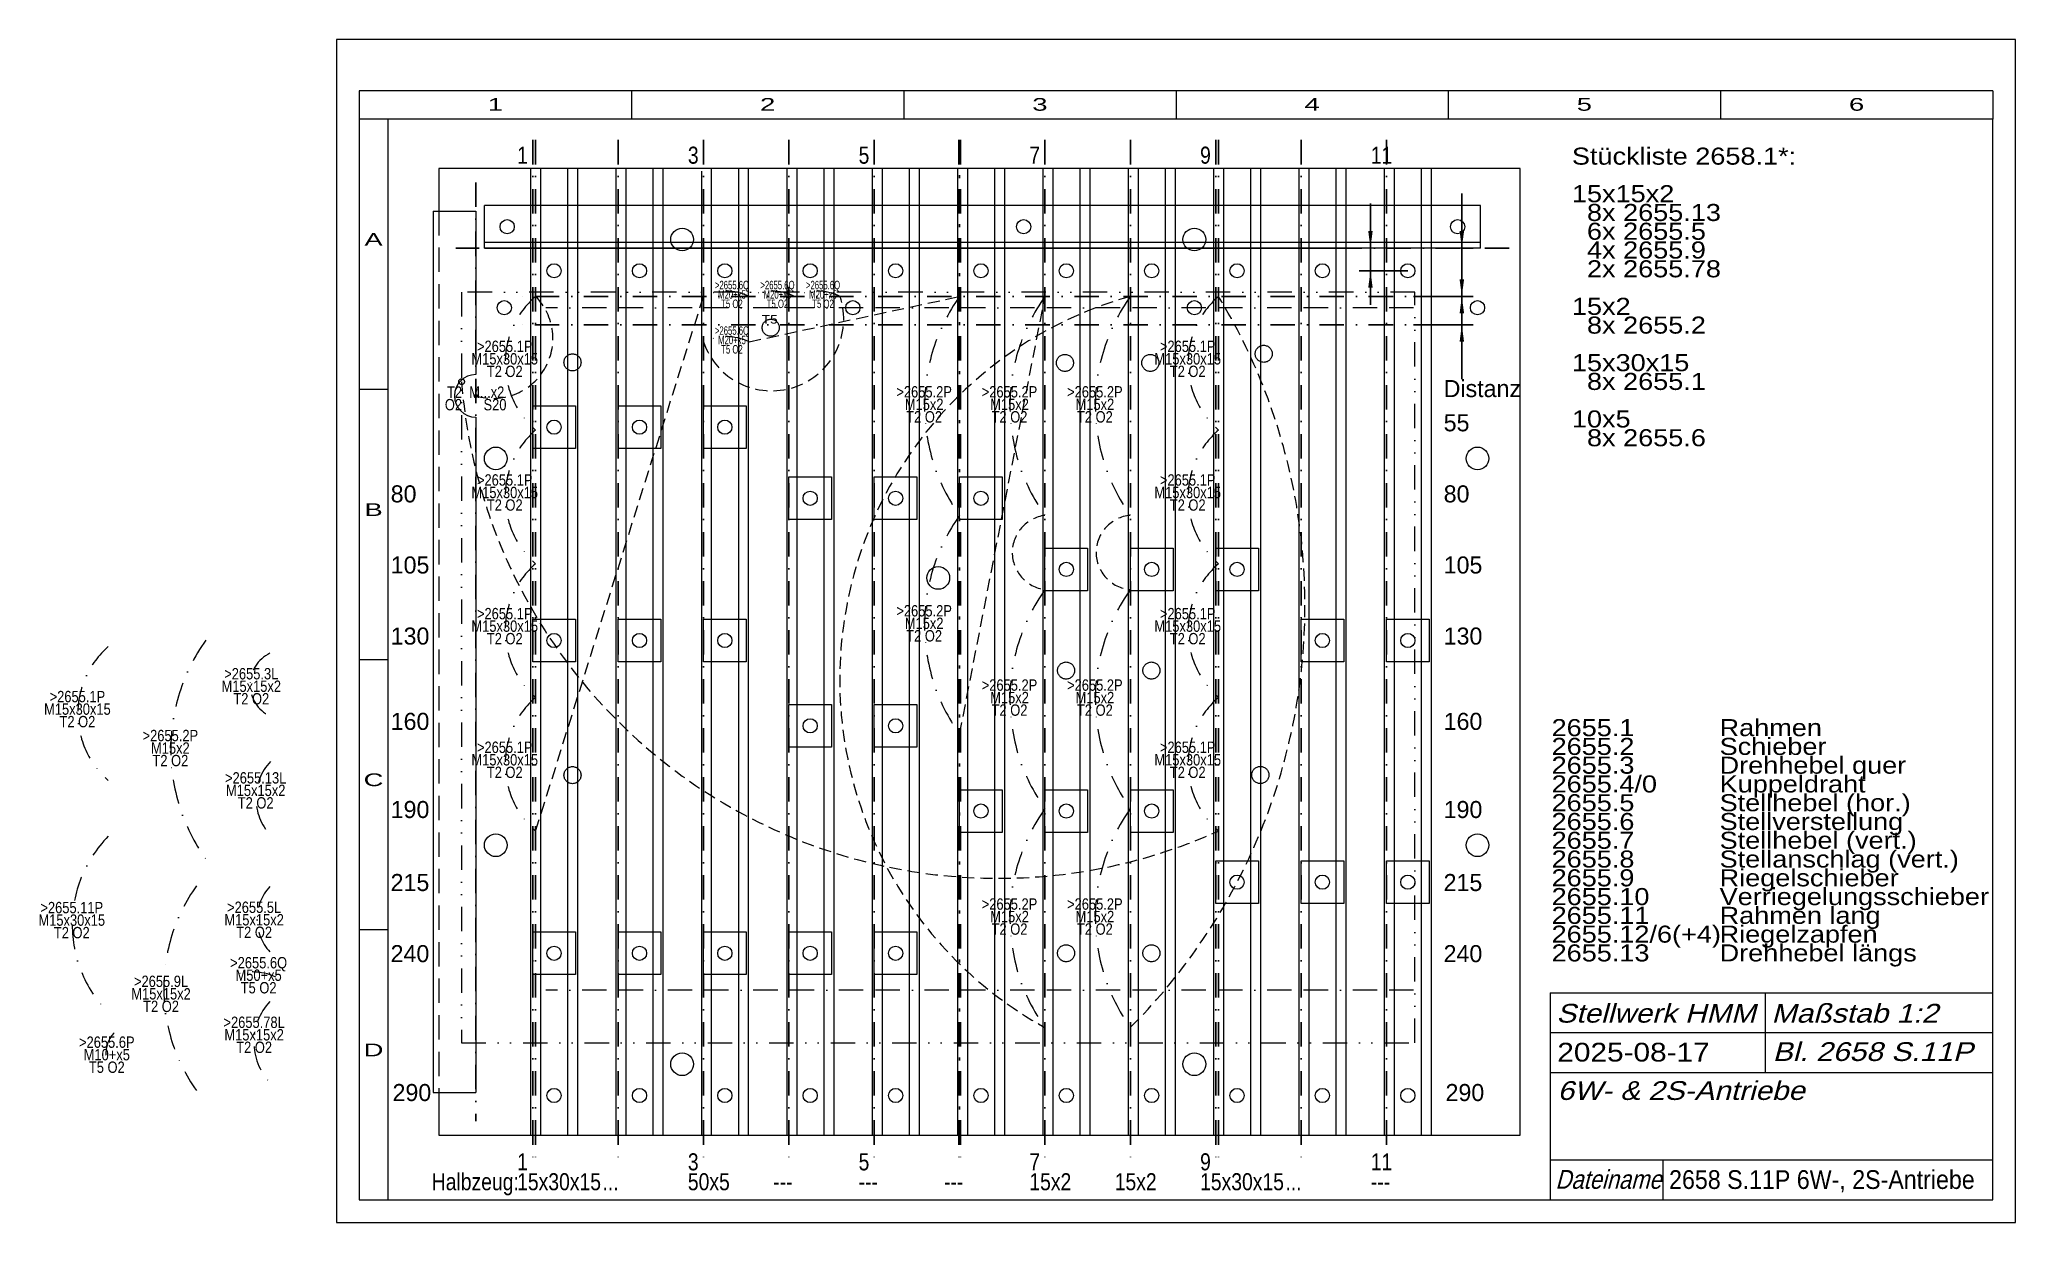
# Model space of a CAD drawing. Extents: x -102 to 592, y 2 to 418.
import ezdxf
from ezdxf.enums import TextEntityAlignment as Align

# ---------------------------------------------------------------- set-up
doc = ezdxf.new("R2010")
doc.units = 0
doc.header["$LTSCALE"] = 17.136142
for name, pattern in [('BORDER', [1.75, 0.5, -0.25, 0.5, -0.25, 0, -0.25]), ('DASHDOT', [1, 0.5, -0.25, 0, -0.25]), ('DASHED', [0.75, 0.5, -0.25]), ('DIVIDE', [1.25, 0.5, -0.25, 0, -0.25, 0, -0.25]), ('HIDDEN', [0.375, 0.25, -0.125]), ('PHANTOM', [2.5, 1.25, -0.25, 0.25, -0.25, 0.25, -0.25])]:
    doc.linetypes.add(name, pattern=pattern)
for name, color, linetype, lineweight in [('2655___ W-_ GSP-_ SIGNAL-ANTRIEB', 230, 'CONTINUOUS', 13), ('2658_11P', 34, 'CONTINUOUS', 13), ('_TEMP', 7, 'CONTINUOUS', 50), ('BEMASSUNG', 7, 'CONTINUOUS', 25), ('BESCHRIFTUNG', 7, 'CONTINUOUS', 25), ('KONSTRUKTION', 7, 'CONTINUOUS', 0), ('MASSGRENZEN', 172, 'CONTINUOUS', 25), ('MASSLINIEN', 172, 'CONTINUOUS', 25), ('MASSTEXTE', 212, 'CONTINUOUS', 25), ('MITTELLINIEN', 5, 'DASHDOT', 25), ('PFADE', 7, 'CONTINUOUS', 0), ('STANDARD', 7, 'CONTINUOUS', 0)]:
    doc.layers.add(name, color=color, linetype=linetype, lineweight=lineweight)
doc.styles.add('Arial', font='arial.ttf')

# ---------------------------------------------------------------- blocks, each defined once
blk = doc.blocks.new('D305915648')
at = {"layer": 'MASSGRENZEN'}
for points in [[(365.33, 344.67), (364.55, 350.61), (366.11, 350.61)], [(365.33, 336.67), (366.11, 330.72), (364.55, 330.72)]]:
    blk.add_solid(points, dxfattribs=at)
at = {"layer": 'MASSLINIEN', "color": 172}
for p, q in [((365.33, 344.67), (365.33, 360.27)), ((53.95, 344.67), (361.33, 344.67)), ((365.33, 336.67), (365.33, 344.67)), ((378.45, 336.67), (361.33, 336.67)), ((365.33, 336.67), (365.33, 324.68))]:
    blk.add_line(p, q, dxfattribs=at)
blk = doc.blocks.new('D305915904')
at = {"layer": 'MASSGRENZEN'}
for points in [[(397.44, 344.67), (396.66, 350.61), (398.23, 350.61)], [(397.44, 327.67), (398.23, 321.72), (396.66, 321.72)]]:
    blk.add_solid(points, dxfattribs=at)
at = {"layer": 'MASSLINIEN', "color": 172}
for p, q in [((397.44, 344.67), (397.44, 363.8)), ((397.44, 344.67), (397.44, 327.67)), ((397.44, 344.67), (401.44, 344.67)), ((380.5, 327.67), (401.44, 327.67)), ((397.44, 327.67), (397.44, 315.68))]:
    blk.add_line(p, q, dxfattribs=at)
blk = doc.blocks.new('D305916160')
at = {"layer": 'MASSGRENZEN'}
for points in [[(397.44, 327.67), (396.66, 333.61), (398.23, 333.61)], [(397.44, 317.67), (398.23, 311.72), (396.66, 311.72)]]:
    blk.add_solid(points, dxfattribs=at)
at = {"layer": 'MASSLINIEN', "color": 172}
for p, q in [((397.44, 327.67), (397.44, 339.65)), ((380.5, 327.67), (401.44, 327.67)), ((397.44, 327.67), (397.44, 317.67)), ((380.5, 317.67), (401.44, 317.67)), ((397.44, 317.67), (397.44, 298.53))]:
    blk.add_line(p, q, dxfattribs=at)

msp = doc.modelspace()

# ---------------------------------------------------------------- linework, layer by layer
at = {"layer": '2655___ W-_ GSP-_ SIGNAL-ANTRIEB', "linetype": 'DASHDOT'}
for centre, radius, start, end in [((-57.72, 180.99), 31.19, 131.09994, 228.90006), ((10.13, 168.29), 66.37, 144.54537, 215.45463), ((-16.22, 191.15), 12.16, 115.24459, 244.75541), ((-7.3, 151.16), 19.03, 136.91439, 223.08561), ((-46.6, 106.8), 44.28, 135.56434, 224.43566), ((3.34, 84.37), 62.06, 144.54537, 215.45463), ((-9.11, 108.66), 16.84, 136.91439, 223.08561), ((-27.39, 71.78), 18.33, 64.11621, 115.88379), ((-6.17, 65.47), 20.86, 136.92676, 223.09798), ((-68.42, 61.47), 10.61, 136.91439, 223.08561)]:
    msp.add_arc(centre, radius, start, end, dxfattribs=at)
at = {"layer": '2658_11P', "linetype": 'HIDDEN'}
for p, q in [((71.95, 139.67), (130.95, 327.67)), ((146.95, 311.67), (220.95, 327.67)), ((220.95, 173.67), (250.95, 327.67))]:
    msp.add_line(p, q, dxfattribs=at)
at = {"layer": '2658_11P', "linetype": 'PHANTOM'}
for centre, radius in [((154.58, 316.65), 3), ((84.92, 304.46), 3), ((257.97, 304.28), 3), ((287.97, 304.28), 3), ((327.83, 307.47), 3), ((45.95, 297.67), 1), ((50.95, 292.67), 0.5), ((258.37, 196.1), 3), ((288.37, 196.1), 3), ((84.92, 159.31), 3), ((326.63, 159.37), 3), ((258.37, 96.7), 3), ((288.37, 96.7), 3)]:
    msp.add_circle(centre, radius, dxfattribs=at)
at = {"layer": '2658_11P', "linetype": 'HIDDEN'}
for centre, radius, start, end in [((56.96, 312.86), 21.07, 253.41798, 404.65451), ((154.92, 319.76), 25.3, 198.66142, 378.20847), ((318.75, 192.95), 139.92, 105.67292, 241.01689), ((132.31, 218.9), 210, 315.05603, 391.19429), ((234.44, 312.09), 189.05, 184.37666, 294.20399), ((252.62, 237.61), 13.16, 97.27407, 262.72593), ((282.04, 237.61), 13.1, 94.78258, 265.21742)]:
    msp.add_arc(centre, radius, start, end, dxfattribs=at)
at = {"layer": '2658_11P', "linetype": 'DASHDOT'}
for centre, radius, start, end in [((92.45, 304.17), 31.19, 131.09994, 228.90006), ((138.95, 311.18), 18.33, 64.11621, 115.88379), ((154.95, 311.18), 18.33, 64.11621, 115.88379), ((170.95, 311.18), 18.33, 64.11621, 115.88379), ((275.01, 289.17), 66.37, 144.54537, 215.45463), ((305.01, 289.17), 66.37, 144.54537, 215.45463), ((335.01, 289.17), 66.37, 144.54537, 215.45463), ((332.45, 304.17), 31.19, 131.09994, 228.90006), ((138.95, 295.18), 18.33, 64.11621, 115.88379), ((92.45, 257.17), 31.19, 131.09994, 228.90006), ((332.45, 257.17), 31.19, 131.09994, 228.90006), ((275.01, 212.17), 66.37, 144.54537, 215.45463), ((92.45, 210.17), 31.19, 131.09994, 228.90006), ((332.45, 210.17), 31.19, 131.09994, 228.90006), ((305.01, 186.05), 66.37, 144.54537, 215.45463), ((335.01, 186.05), 66.37, 144.54537, 215.45463), ((92.45, 163.17), 31.19, 131.09994, 228.90006), ((332.45, 163.17), 31.19, 131.09994, 228.90006), ((305.01, 109.05), 66.37, 144.54537, 215.45463), ((335.01, 109.05), 66.37, 144.54537, 215.45463)]:
    msp.add_arc(centre, radius, start, end, dxfattribs=at)
at = {"layer": '_TEMP', "lineweight": 0}
for p, q in [((428.44, 82.8), (583.83, 82.8)), ((428.44, 82.8), (428.44, 10)), ((504.04, 82.8), (504.04, 54.8)), ((428.44, 68.8), (583.83, 68.8)), ((428.44, 54.8), (583.83, 54.8)), ((428.44, 24), (583.83, 24)), ((468.04, 24), (468.04, 10))]:
    msp.add_line(p, q, dxfattribs=at)
at = {"layer": 'KONSTRUKTION', "color": 8}
for p, q in [((417.95, 372.67), (37.95, 372.67)), ((37.95, 372.67), (37.95, 357.67)), ((70.2, 372.67), (70.2, 32.67)), ((73.7, 372.67), (73.7, 32.67)), ((83.2, 372.67), (83.2, 32.67)), ((86.7, 372.67), (86.7, 32.67)), ((100.2, 372.67), (100.2, 32.67)), ((103.7, 372.67), (103.7, 32.67)), ((113.2, 372.67), (113.2, 32.67)), ((116.7, 372.67), (116.7, 32.67)), ((130.2, 371.67), (130.2, 32.67)), ((133.7, 372.67), (133.7, 32.67)), ((143.2, 372.67), (143.2, 32.67)), ((146.7, 372.67), (146.7, 32.67)), ((160.2, 372.67), (160.2, 32.67)), ((163.7, 372.67), (163.7, 32.67)), ((173.2, 372.67), (173.2, 32.67)), ((176.7, 372.67), (176.7, 32.67)), ((190.2, 372.67), (190.2, 32.67)), ((193.7, 372.67), (193.7, 32.67)), ((203.2, 372.67), (203.2, 32.67)), ((206.7, 372.67), (206.7, 32.67)), ((220.2, 372.67), (220.2, 32.67)), ((223.7, 372.67), (223.7, 32.67)), ((233.2, 372.67), (233.2, 32.67)), ((236.7, 372.67), (236.7, 32.67)), ((250.2, 372.67), (250.2, 32.67)), ((253.7, 372.67), (253.7, 32.67)), ((263.2, 372.67), (263.2, 32.67)), ((266.7, 372.67), (266.7, 32.67)), ((280.2, 372.67), (280.2, 32.67)), ((283.7, 372.67), (283.7, 32.67)), ((293.2, 372.67), (293.2, 32.67)), ((296.7, 372.67), (296.7, 32.67)), ((310.2, 372.67), (310.2, 32.67)), ((313.7, 372.67), (313.7, 32.67)), ((323.2, 372.67), (323.2, 32.67)), ((326.7, 372.67), (326.7, 32.67)), ((340.2, 372.67), (340.2, 32.67)), ((343.7, 372.67), (343.7, 32.67)), ((353.2, 372.67), (353.2, 32.67)), ((356.7, 372.67), (356.7, 32.67)), ((370.2, 372.67), (370.2, 32.67)), ((373.7, 372.67), (373.7, 32.67)), ((383.2, 372.67), (383.2, 32.67)), ((386.7, 372.67), (386.7, 32.67)), ((417.95, 32.67), (417.95, 372.67)), ((35.95, 357.67), (35.95, 47.67)), ((35.95, 357.67), (50.95, 357.67)), ((50.95, 357.67), (50.95, 300.17)), ((403.95, 359.67), (53.95, 359.67)), ((53.95, 344.67), (53.95, 359.67)), ((403.95, 344.67), (403.95, 359.67)), ((403.95, 346.67), (53.95, 346.67)), ((403.95, 344.67), (53.95, 344.67)), ((50.95, 285.17), (50.95, 47.67)), ((35.95, 47.67), (50.95, 47.67)), ((37.95, 47.67), (37.95, 32.67)), ((37.95, 32.67), (417.95, 32.67))]:
    msp.add_line(p, q, dxfattribs=at)
at = {"layer": 'KONSTRUKTION', "color": 8, "linetype": 'DASHED'}
msp.add_line((37.95, 357.67), (37.95, 47.67), dxfattribs=at)
at = {"layer": 'KONSTRUKTION', "color": 8, "linetype": 'BORDER'}
for p, q in [((380.5, 323.67), (75.5, 323.67)), ((380.5, 83.67), (75.5, 83.67))]:
    msp.add_line(p, q, dxfattribs=at)
at = {"layer": 'KONSTRUKTION', "color": 252}
for p, q in [((70.95, 289.17), (85.95, 289.17)), ((70.95, 274.17), (70.95, 289.17)), ((85.95, 289.17), (85.95, 274.17)), ((100.95, 274.17), (100.95, 289.17)), ((100.95, 289.17), (115.95, 289.17)), ((115.95, 289.17), (115.95, 274.17)), ((130.95, 274.17), (130.95, 289.17)), ((130.95, 289.17), (145.95, 289.17)), ((145.95, 289.17), (145.95, 274.17)), ((85.95, 274.17), (70.95, 274.17)), ((115.95, 274.17), (100.95, 274.17)), ((145.95, 274.17), (130.95, 274.17)), ((160.95, 249.17), (160.95, 264.17)), ((160.95, 264.17), (175.95, 264.17)), ((175.95, 264.17), (175.95, 249.17)), ((190.95, 249.17), (190.95, 264.17)), ((190.95, 264.17), (205.95, 264.17)), ((205.95, 264.17), (205.95, 249.17)), ((220.95, 264.17), (235.95, 264.17)), ((220.95, 249.17), (220.95, 264.17)), ((235.95, 264.17), (235.95, 249.17)), ((175.95, 249.17), (160.95, 249.17)), ((205.95, 249.17), (190.95, 249.17)), ((235.95, 249.17), (220.95, 249.17)), ((250.95, 224.17), (250.95, 239.17)), ((250.95, 239.17), (265.95, 239.17)), ((265.95, 239.17), (265.95, 224.17)), ((280.95, 224.17), (280.95, 239.17)), ((280.95, 239.17), (295.95, 239.17)), ((295.95, 239.17), (295.95, 224.17)), ((310.95, 239.17), (325.95, 239.17)), ((310.95, 224.17), (310.95, 239.17)), ((325.95, 239.17), (325.95, 224.17)), ((265.95, 224.17), (250.95, 224.17)), ((295.95, 224.17), (280.95, 224.17)), ((325.95, 224.17), (310.95, 224.17)), ((70.95, 199.17), (70.95, 214.17)), ((70.95, 214.17), (85.95, 214.17)), ((85.95, 214.17), (85.95, 199.17)), ((100.95, 199.17), (100.95, 214.17)), ((100.95, 214.17), (115.95, 214.17)), ((115.95, 214.17), (115.95, 199.17)), ((130.95, 214.17), (145.95, 214.17)), ((130.95, 199.17), (130.95, 214.17)), ((145.95, 214.17), (145.95, 199.17)), ((340.95, 199.17), (340.95, 214.17)), ((340.95, 214.17), (355.95, 214.17)), ((355.95, 214.17), (355.95, 199.17)), ((370.95, 199.17), (370.95, 214.17)), ((370.95, 214.17), (385.95, 214.17)), ((385.95, 214.17), (385.95, 199.17)), ((85.95, 199.17), (70.95, 199.17)), ((115.95, 199.17), (100.95, 199.17)), ((145.95, 199.17), (130.95, 199.17)), ((355.95, 199.17), (340.95, 199.17)), ((385.95, 199.17), (370.95, 199.17)), ((160.95, 169.17), (160.95, 184.17)), ((160.95, 184.17), (175.95, 184.17)), ((175.95, 184.17), (175.95, 169.17)), ((190.95, 169.17), (190.95, 184.17)), ((190.95, 184.17), (205.95, 184.17)), ((205.95, 184.17), (205.95, 169.17)), ((175.95, 169.17), (160.95, 169.17)), ((205.95, 169.17), (190.95, 169.17)), ((220.95, 139.17), (220.95, 154.17)), ((220.95, 154.17), (235.95, 154.17)), ((235.95, 154.17), (235.95, 139.17)), ((250.95, 139.17), (250.95, 154.17)), ((250.95, 154.17), (265.95, 154.17)), ((265.95, 154.17), (265.95, 139.17)), ((280.95, 154.17), (295.95, 154.17)), ((280.95, 139.17), (280.95, 154.17)), ((295.95, 154.17), (295.95, 139.17)), ((235.95, 139.17), (220.95, 139.17)), ((265.95, 139.17), (250.95, 139.17)), ((295.95, 139.17), (280.95, 139.17)), ((310.95, 114.17), (310.95, 129.17)), ((310.95, 129.17), (325.95, 129.17)), ((325.95, 129.17), (325.95, 114.17)), ((340.95, 114.17), (340.95, 129.17)), ((340.95, 129.17), (355.95, 129.17)), ((355.95, 129.17), (355.95, 114.17)), ((370.95, 129.17), (385.95, 129.17)), ((370.95, 114.17), (370.95, 129.17)), ((385.95, 129.17), (385.95, 114.17)), ((325.95, 114.17), (310.95, 114.17)), ((355.95, 114.17), (340.95, 114.17)), ((385.95, 114.17), (370.95, 114.17)), ((70.95, 89.17), (70.95, 104.17)), ((70.95, 104.17), (85.95, 104.17)), ((85.95, 104.17), (85.95, 89.17)), ((100.95, 89.17), (100.95, 104.17)), ((100.95, 104.17), (115.95, 104.17)), ((115.95, 104.17), (115.95, 89.17)), ((130.95, 104.17), (145.95, 104.17)), ((130.95, 89.17), (130.95, 104.17)), ((145.95, 104.17), (145.95, 89.17)), ((160.95, 89.17), (160.95, 104.17)), ((160.95, 104.17), (175.95, 104.17)), ((175.95, 104.17), (175.95, 89.17)), ((190.95, 89.17), (190.95, 104.17)), ((190.95, 104.17), (205.95, 104.17)), ((205.95, 104.17), (205.95, 89.17)), ((85.95, 89.17), (70.95, 89.17)), ((115.95, 89.17), (100.95, 89.17)), ((145.95, 89.17), (130.95, 89.17)), ((175.95, 89.17), (160.95, 89.17)), ((205.95, 89.17), (190.95, 89.17))]:
    msp.add_line(p, q, dxfattribs=at)
at = {"layer": 'KONSTRUKTION', "color": 8}
for centre, radius in [((61.95, 352.17), 2.5), ((243.45, 352.17), 2.5), ((395.95, 352.17), 2.5), ((123.45, 347.67), 4), ((303.45, 347.67), 4), ((78.45, 336.67), 2.5), ((78.45, 336.67), 2.5), ((108.45, 336.67), 2.5), ((108.45, 336.67), 2.5), ((138.45, 336.67), 2.5), ((138.45, 336.67), 2.5), ((168.45, 336.67), 2.5), ((168.45, 336.67), 2.5), ((198.45, 336.67), 2.5), ((198.45, 336.67), 2.5), ((228.45, 336.67), 2.5), ((228.45, 336.67), 2.5), ((258.45, 336.67), 2.5), ((258.45, 336.67), 2.5), ((288.45, 336.67), 2.5), ((288.45, 336.67), 2.5), ((318.45, 336.67), 2.5), ((318.45, 336.67), 2.5), ((348.45, 336.67), 2.5), ((348.45, 336.67), 2.5), ((378.45, 336.67), 2.5), ((378.45, 336.67), 2.5), ((60.95, 323.67), 2.5), ((183.45, 323.67), 2.5), ((303.45, 323.67), 2.5), ((402.95, 323.67), 2.5), ((78.45, 281.67), 2.5), ((78.45, 281.67), 2.5), ((108.45, 281.67), 2.5), ((108.45, 281.67), 2.5), ((138.45, 281.67), 2.5), ((138.45, 281.67), 2.5), ((57.97, 270.67), 4), ((402.95, 270.67), 4), ((168.45, 256.67), 2.5), ((168.45, 256.67), 2.5), ((198.45, 256.67), 2.5), ((198.45, 256.67), 2.5), ((228.45, 256.67), 2.5), ((228.45, 256.67), 2.5), ((213.45, 228.67), 4), ((258.45, 231.67), 2.5), ((258.45, 231.67), 2.5), ((288.45, 231.67), 2.5), ((288.45, 231.67), 2.5), ((318.45, 231.67), 2.5), ((318.45, 231.67), 2.5), ((78.45, 206.67), 2.5), ((78.45, 206.67), 2.5), ((108.45, 206.67), 2.5), ((108.45, 206.67), 2.5), ((138.45, 206.67), 2.5), ((138.45, 206.67), 2.5), ((348.45, 206.67), 2.5), ((348.45, 206.67), 2.5), ((378.45, 206.67), 2.5), ((378.45, 206.67), 2.5), ((168.45, 176.67), 2.5), ((168.45, 176.67), 2.5), ((198.45, 176.67), 2.5), ((198.45, 176.67), 2.5), ((228.45, 146.67), 2.5), ((228.45, 146.67), 2.5), ((258.45, 146.67), 2.5), ((258.45, 146.67), 2.5), ((288.45, 146.67), 2.5), ((288.45, 146.67), 2.5), ((57.97, 134.67), 4), ((402.95, 134.67), 4), ((318.45, 121.67), 2.5), ((318.45, 121.67), 2.5), ((348.45, 121.67), 2.5), ((348.45, 121.67), 2.5), ((378.45, 121.67), 2.5), ((378.45, 121.67), 2.5), ((78.45, 96.67), 2.5), ((78.45, 96.67), 2.5), ((108.45, 96.67), 2.5), ((108.45, 96.67), 2.5), ((138.45, 96.67), 2.5), ((138.45, 96.67), 2.5), ((168.45, 96.67), 2.5), ((168.45, 96.67), 2.5), ((198.45, 96.67), 2.5), ((198.45, 96.67), 2.5), ((123.45, 57.67), 4), ((303.45, 57.67), 4), ((78.45, 46.67), 2.5), ((78.45, 46.67), 2.5), ((108.45, 46.67), 2.5), ((108.45, 46.67), 2.5), ((138.45, 46.67), 2.5), ((138.45, 46.67), 2.5), ((168.45, 46.67), 2.5), ((168.45, 46.67), 2.5), ((198.45, 46.67), 2.5), ((198.45, 46.67), 2.5), ((228.45, 46.67), 2.5), ((228.45, 46.67), 2.5), ((258.45, 46.67), 2.5), ((258.45, 46.67), 2.5), ((288.45, 46.67), 2.5), ((288.45, 46.67), 2.5), ((318.45, 46.67), 2.5), ((318.45, 46.67), 2.5), ((348.45, 46.67), 2.5), ((348.45, 46.67), 2.5), ((378.45, 46.67), 2.5), ((378.45, 46.67), 2.5)]:
    msp.add_circle(centre, radius, dxfattribs=at)
msp.add_arc((50.95, 292.67), 7.5, 90, 270, dxfattribs=at)
at = {"layer": 'MITTELLINIEN'}
for p, q in [((70.95, 382.66), (70.95, 22.66)), ((100.95, 382.66), (100.95, 22.66)), ((130.95, 382.66), (130.95, 22.66)), ((160.95, 382.66), (160.95, 22.66)), ((190.95, 382.66), (190.95, 22.66)), ((250.95, 382.66), (250.95, 22.66)), ((280.95, 382.66), (280.95, 22.66)), ((310.95, 382.66), (310.95, 22.66)), ((340.95, 382.66), (340.95, 22.66)), ((370.95, 382.66), (370.95, 22.66)), ((50.95, 367.67), (50.95, 37.67)), ((414.04, 344.67), (43.89, 344.67)), ((390.5, 327.67), (65.5, 327.67)), ((390.5, 327.67), (65.5, 327.67)), ((390.5, 317.67), (65.5, 317.67)), ((390.5, 317.67), (65.5, 317.67))]:
    msp.add_line(p, q, dxfattribs=at)
at = {"layer": 'MITTELLINIEN', "color": 230}
for p, q in [((71.95, 382.66), (71.95, 22.66)), ((311.95, 382.66), (311.95, 22.66))]:
    msp.add_line(p, q, dxfattribs=at)
at = {"layer": 'MITTELLINIEN', "color": 154, "lineweight": 50}
msp.add_line((220.95, 382.66), (220.95, 22.66), dxfattribs=at)
at = {"layer": 'PFADE', "linetype": 'DIVIDE', "lineweight": 20}
for p, q in [((380.95, 329.17), (45.95, 329.17)), ((45.95, 329.17), (45.95, 65.17)), ((380.95, 65.17), (380.95, 329.17)), ((45.95, 65.17), (380.95, 65.17))]:
    msp.add_line(p, q, dxfattribs=at)
at = {"layer": 'STANDARD'}
for p, q in [((592, 418), (2, 418)), ((2, 418), (2, 2)), ((592, 2), (592, 418)), ((584, 400), (10, 400)), ((10, 400), (10, 390)), ((105.67, 400), (105.67, 390)), ((201.33, 400), (201.33, 390)), ((297, 400), (297, 390)), ((392.67, 400), (392.67, 390)), ((488.33, 400), (488.33, 390)), ((584, 400), (584, 390)), ((10, 390), (10, 10)), ((20, 390), (10, 390)), ((20, 390), (20, 10)), ((584, 390), (20, 390)), ((584, 10), (584, 390)), ((10, 295), (20, 295)), ((10, 200), (20, 200)), ((10, 105), (20, 105)), ((10, 10), (20, 10)), ((20, 10), (584, 10)), ((2, 2), (592, 2))]:
    msp.add_line(p, q, dxfattribs=at)

# ---------------------------------------------------------------- block references
at = {"layer": 'BEMASSUNG'}
for name in ['D305915904', 'D305915648', 'D305916160']:
    msp.add_blockref(name, (0, 0), dxfattribs=at)

# ---------------------------------------------------------------- texts
at = {"layer": '2655___ W-_ GSP-_ SIGNAL-ANTRIEB', "char_height": 4, "attachment_point": 5, "line_spacing_factor": 0.66, "style": 'Arial'}
for s, insert in [('\\W0.810845;>2655.3L\\PM15x15x2\\PT2 O2', (-27.96, 190.55)), ('\\W0.810845;>2655.1P\\PM15x30x15\\PT2 O2', (-89.06, 182.51)), ('\\W0.810845;>2655.2P\\PM15x2\\PT2 O2', (-56.4, 168.81)), ('\\W0.810848;>2655.13L\\PM15x15x2\\PT2 O2', (-26.41, 153.93)), ('\\W0.810848;>2655.11P\\PM15x30x15\\PT2 O2', (-91.04, 108.31)), ('\\W0.810845;>2655.5L\\PM15x15x2\\PT2 O2', (-26.96, 108.42)), ('\\W0.810846;>2655.6Q\\PM50+x5\\PT5 O2', (-25.38, 88.93)), ('\\W0.810845;>2655.9L\\PM15x15x2\\PT2 O2', (-59.67, 82.38)), ('\\W0.810848;>2655.78L\\PM15x15x2\\PT2 O2', (-26.96, 67.98)), ('\\W0.810845;>2655.6P\\PM10+x5\\PT5 O2', (-78.73, 60.99))]:
    msp.add_mtext(s, dxfattribs=dict(at, insert=insert))
at = {"layer": '2658_11P', "linetype": 'PHANTOM', "style": 'Arial', "width": 1.13511}
msp.add_text('T5', height=3, dxfattribs=at).set_placement((151.45, 321.08), align=Align.TOP_LEFT)
at = {"layer": '2658_11P', "attachment_point": 5, "line_spacing_factor": 0.66, "style": 'Arial'}
for s, insert, char_height in [('\\W0.648551;>2655.6Q\\PM20+x5\\PT5 O2', (140.96, 328.33), 3), ('\\W0.648551;>2655.6Q\\PM20+x5\\PT5 O2', (156.96, 328.33), 3), ('\\W0.648551;>2655.6Q\\PM20+x5\\PT5 O2', (172.96, 328.33), 3), ('\\W0.648551;>2655.6Q\\PM20+x5\\PT5 O2', (140.96, 312.33), 3), ('\\W0.810845;>2655.1P\\PM15x30x15\\PT2 O2', (61.11, 305.68), 4), ('\\W0.810845;>2655.1P\\PM15x30x15\\PT2 O2', (301.11, 305.68), 4), ('\\W0.810845;>2655.2P\\PM15x2\\PT2 O2', (208.49, 289.68), 4), ('\\W0.810845;>2655.2P\\PM15x2\\PT2 O2', (238.49, 289.68), 4), ('\\W0.810845;>2655.2P\\PM15x2\\PT2 O2', (268.49, 289.68), 4), ('\\W0.810845;>2655.1P\\PM15x30x15\\PT2 O2', (61.11, 258.68), 4), ('\\W0.810845;>2655.1P\\PM15x30x15\\PT2 O2', (301.11, 258.68), 4), ('\\W0.810845;>2655.1P\\PM15x30x15\\PT2 O2', (61.11, 211.68), 4), ('\\W0.810845;>2655.2P\\PM15x2\\PT2 O2', (208.49, 212.68), 4), ('\\W0.810845;>2655.1P\\PM15x30x15\\PT2 O2', (301.11, 211.68), 4), ('\\W0.810845;>2655.2P\\PM15x2\\PT2 O2', (238.49, 186.56), 4), ('\\W0.810845;>2655.2P\\PM15x2\\PT2 O2', (268.49, 186.56), 4), ('\\W0.810845;>2655.1P\\PM15x30x15\\PT2 O2', (61.11, 164.68), 4), ('\\W0.810845;>2655.1P\\PM15x30x15\\PT2 O2', (301.11, 164.68), 4), ('\\W0.810845;>2655.2P\\PM15x2\\PT2 O2', (238.49, 109.56), 4), ('\\W0.810845;>2655.2P\\PM15x2\\PT2 O2', (268.49, 109.56), 4)]:
    msp.add_mtext(s, dxfattribs=dict(at, insert=insert, char_height=char_height))
at = {"layer": '2658_11P', "linetype": 'PHANTOM', "insert": (50.89, 291.76), "char_height": 4, "attachment_point": 5, "line_spacing_factor": 0.66, "style": 'Arial'}
msp.add_mtext('\\W0.810866;T2  M...x2\\PO2      S20\\P', dxfattribs=at)
at = {"layer": 'BESCHRIFTUNG', "style": 'Arial'}
for s, width, p in [('1', 0.810869, (65.46, 374.32)), ('3', 0.810869, (125.46, 374.32)), ('5', 0.810869, (185.46, 374.32)), ('7', 0.810869, (245.46, 374.32)), ('9', 0.810869, (305.46, 374.32)), ('11', 0.810869, (365.46, 374.32)), ('Distanz', 0.972766, (391.06, 292.25)), ('55', 0.972828, (391.06, 280.22)), ('80', 0.972828, (21.03, 255.22)), ('80', 0.972828, (391.06, 255.22)), ('105', 0.972828, (21.03, 230.22)), ('105', 0.972828, (391.06, 230.22)), ('130', 0.972828, (21.03, 205.22)), ('130', 0.972828, (391.06, 205.22)), ('160', 0.972828, (21.03, 175.22)), ('160', 0.972828, (391.06, 175.22)), ('190', 0.972828, (21.03, 144.23)), ('190', 0.972828, (391.06, 144.23)), ('215', 0.972828, (21, 118.56)), ('215', 0.972828, (391.03, 118.56)), ('240', 0.972828, (21, 93.55)), ('240', 0.972828, (391.03, 93.55)), ('290', 0.972828, (21.68, 44.71)), ('290', 0.972828, (391.71, 44.71)), ('1', 0.810869, (65.46, 20.34)), ('3', 0.810869, (125.46, 20.34)), ('5', 0.810869, (185.46, 20.34)), ('7', 0.810869, (245.46, 20.34)), ('9', 0.810869, (305.46, 20.34)), ('11', 0.810869, (365.46, 20.34)), ('Halbzeug:', 0.810868, (35.46, 13.34)), ('15x30x15', 0.810868, (65.46, 13.34)), ('...', 0.810866, (95.46, 13.34)), ('50x5', 0.810868, (125.46, 13.34)), ('---', 0.810862, (155.46, 13.34)), ('---', 0.810862, (185.46, 13.34)), ('---', 0.810862, (215.46, 13.34)), ('15x2', 0.810868, (245.46, 13.34)), ('15x2', 0.810868, (275.46, 13.34)), ('15x30x15', 0.810868, (305.46, 13.34)), ('...', 0.810866, (335.46, 13.34)), ('---', 0.810862, (365.46, 13.34))]:
    msp.add_text(s, height=6, dxfattribs=dict(at, width=width)).set_placement(p)
at = {"layer": 'BESCHRIFTUNG', "style": 'Arial', "oblique": 15}
for s, width, p in [('Stellwerk HMM', 1.130136, (430.63, 78.88)), ('Maßstab 1:2', 1.143719, (506.23, 78.88)), ('Bl. 2658 S.11P', 1.143708, (506.67, 65.4)), ('6W- & 2S-Antriebe', 1.130188, (431.07, 51.7)), ('Dateiname', 0.835372, (430.3, 20.45))]:
    msp.add_text(s, height=6.6, dxfattribs=dict(at, width=width)).set_placement(p, align=Align.TOP_LEFT)
at = {"layer": 'BESCHRIFTUNG', "style": 'Arial'}
for s, width, p in [('2025-08-17', 1.135137, (431, 65.2)), ('2658 S.11P 6W-, 2S-Antriebe', 0.884433, (470.27, 20.4))]:
    msp.add_text(s, height=6.6, dxfattribs=dict(at, width=width)).set_placement(p, align=Align.TOP_LEFT)
at = {"layer": 'BESCHRIFTUNG', "char_height": 6, "attachment_point": 1, "line_spacing_factor": 0.66, "style": 'Arial'}
for s, insert in [('\\W1.135051;Stückliste 2658.1*:\\P\\P15x15x2\\P  8x 2655.13\\P  6x 2655.5\\P  4x 2655.9\\P  2x 2655.78\\P\\P15x2\\P  8x 2655.2\\P\\P15x30x15\\P  8x 2655.1\\P\\P10x5\\P  8x 2655.6\\P\\P', (436.13, 379.98)), ('\\W1.135138;2655.1\\P2655.2\\P2655.3\\P2655.4/0\\P2655.5\\P2655.6\\P2655.7\\P2655.8\\P2655.9\\P2655.10\\P2655.11\\P2655.12/6(+4)\\P2655.13', (428.99, 179.02)), ('\\W1.135077;Rahmen\\PSchieber\\PDrehhebel quer\\PKuppeldraht\\PStellhebel (hor.)\\PStellverstellung\\PStellhebel (vert.)\\PStellanschlag (vert.)\\PRiegelschieber\\PVerriegelungsschieber\\PRahmen lang\\PRiegelzapfen\\PDrehhebel längs\\P', (488.03, 179.02))]:
    msp.add_mtext(s, dxfattribs=dict(at, insert=insert))
at = {"layer": 'STANDARD', "style": 'Arial'}
for s, width, p in [('1', 1.547923, (57.83, 392.95)), ('2', 1.547922, (153.5, 392.95)), ('3', 1.547923, (249.17, 392.95)), ('4', 1.547923, (344.83, 392.95)), ('5', 1.547922, (440.5, 392.95)), ('6', 1.547923, (536.17, 392.95)), ('A', 1.547987, (15, 345.45)), ('B', 1.547987, (15, 250.45)), ('C', 1.548103, (15, 155.45)), ('D', 1.548104, (15, 60.45))]:
    msp.add_text(s, height=4.46, dxfattribs=dict(at, width=width)).set_placement(p, align=Align.CENTER)

doc.saveas('drawing.dxf')
